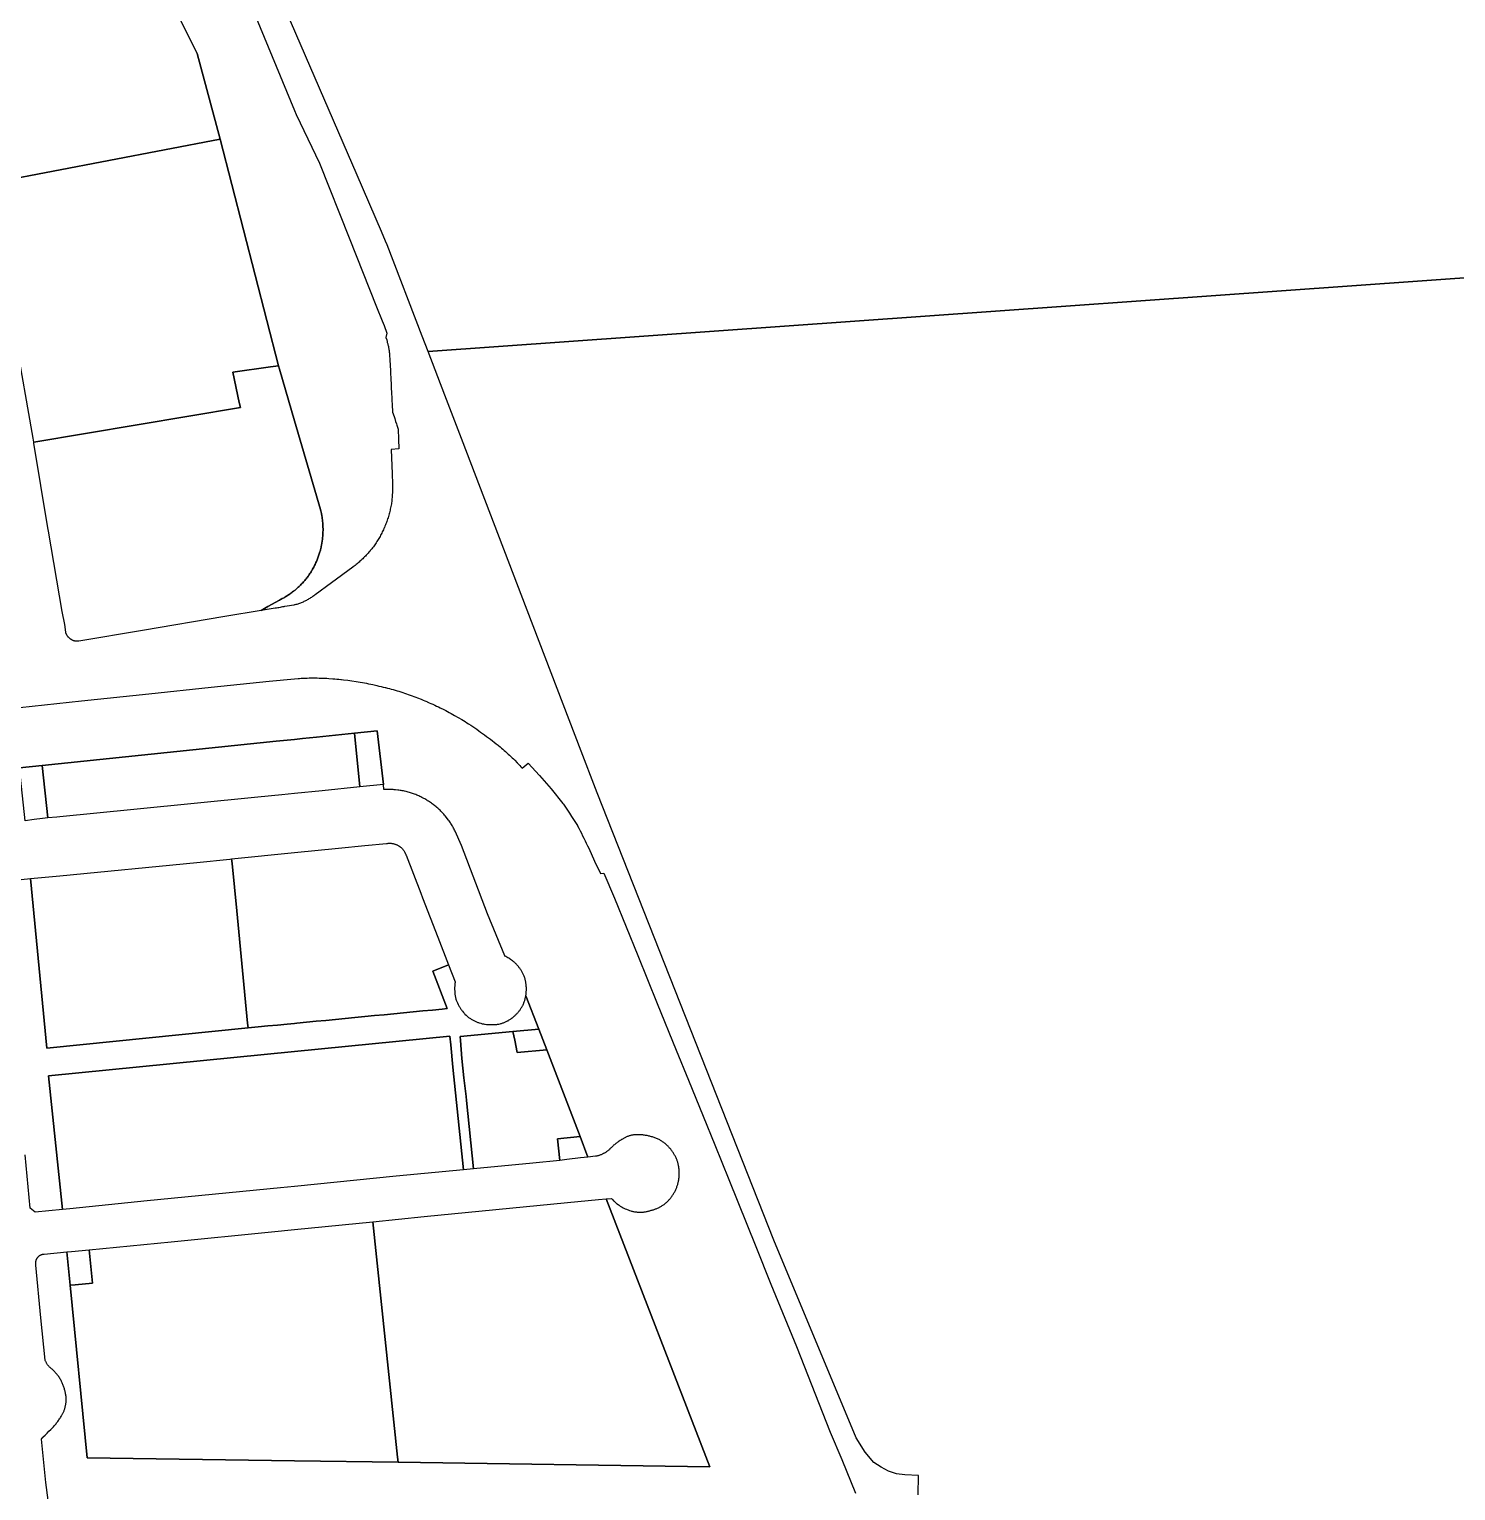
# Model space of a CAD drawing. Header units: metres. Extents: x 3 to 1005126, y 39 to 4383651.
# Drawn here: x 478770 to 479503, y 4366300 to 4367052 of the extents above; entities that cross this region are included whole.
import ezdxf

# ---------------------------------------------------------------- set-up
doc = ezdxf.new("R2010")
doc.units = ezdxf.units.M
doc.header["$MEASUREMENT"] = 0
doc.layers.add('TM_Llucmajor', color=7, linetype='Continuous')

msp = doc.modelspace()

# ---------------------------------------------------------------- linework, layer by layer
at = {"layer": 'TM_Llucmajor', "linetype": 'Continuous', "flags": 128}
for points in [[(479669, 4366935.22), (478974.75, 4366885.97), (478974.75, 4366885.97), (478971.71, 4366893.9), (478953.76, 4366940.77), (478952.94, 4366942.66), (478950.8, 4366947.62), (478938.23, 4366976.64), (478880.25, 4367110.93), (478879.6, 4367112.33), (479011.51, 4367126.23), (479099.1, 4367136), (479199.78, 4367145.34), (479201.7, 4367145.52), (479338.2, 4367160.1), (479455.57, 4367170.18), (479557.35, 4367179.37)], [(478879.07, 4367075.44), (478906.11, 4367009.74), (478906.92, 4367007.77), (478918.98, 4366982.79), (478934.19, 4366944.38), (478948.28, 4366908.91), (478951.07, 4366901.79), (478952.24, 4366899.26), (478953.51, 4366895.36), (478953.08, 4366893.19), (478953.46, 4366891.86), (478953.67, 4366891.1), (478953.79, 4366890.65), (478954.01, 4366889.85), (478954.14, 4366889.33), (478954.21, 4366889.03), (478954.34, 4366888.49), (478954.39, 4366888.26), (478954.48, 4366887.85), (478954.54, 4366887.49), (478954.58, 4366887.28), (478954.64, 4366886.89), (478954.69, 4366886.45), (478954.72, 4366886.24), (478954.76, 4366885.9), (478954.78, 4366885.67), (478954.83, 4366885.17), (478954.88, 4366884.64), (478954.91, 4366884.25), (478954.98, 4366883.38), (478955.05, 4366882.36), (478955.08, 4366881.8), (478955.14, 4366880.91), (478955.22, 4366879.46), (478955.31, 4366877.9), (478955.35, 4366877.08), (478955.43, 4366875.4), (478955.59, 4366871.56), (478955.69, 4366869.29), (478955.75, 4366868.04), (478955.83, 4366866.45), (478955.87, 4366865.61), (478955.93, 4366864.32), (478956.04, 4366862.32), (478956.12, 4366860.97), (478956.16, 4366860.28), (478956.22, 4366859.26), (478956.31, 4366857.89), (478956.36, 4366857.22), (478956.43, 4366856.22), (478956.5, 4366855.23), (478956.54, 4366854.75), (478957.26, 4366852.54), (478957.6, 4366851.49), (478958.08, 4366850.02), (478958.51, 4366848.69), (478958.69, 4366848.09), (478959.03, 4366847.03), (478959.16, 4366846.58), (478959.33, 4366846.02), (478959.48, 4366840.95), (478959.63, 4366835.88), (478955.73, 4366835.6), (478956.21, 4366823.12), (478956.27, 4366822.36), (478956.32, 4366821.6), (478956.37, 4366820.84), (478956.41, 4366820.08), (478956.44, 4366819.31), (478956.46, 4366818.55), (478956.48, 4366817.79), (478956.49, 4366817.03), (478956.48, 4366816.27), (478956.47, 4366815.51), (478956.46, 4366814.74), (478956.43, 4366813.98), (478956.4, 4366813.22), (478956.36, 4366812.46), (478956.31, 4366811.7), (478956.26, 4366810.94), (478956.19, 4366810.18), (478956.12, 4366809.42), (478956.07, 4366808.88), (478955.97, 4366808.22), (478955.86, 4366807.57), (478955.74, 4366806.92), (478955.62, 4366806.27), (478955.48, 4366805.63), (478955.34, 4366804.98), (478955.2, 4366804.34), (478955.04, 4366803.69), (478954.88, 4366803.05), (478954.71, 4366802.42), (478954.53, 4366801.78), (478954.34, 4366801.15), (478954.15, 4366800.51), (478953.95, 4366799.89), (478953.74, 4366799.26), (478953.52, 4366798.63), (478953.3, 4366798.01), (478953.07, 4366797.39), (478952.83, 4366796.78), (478952.58, 4366796.16), (478952.33, 4366795.55), (478952.23, 4366795.33), (478952.07, 4366794.95), (478952.04, 4366794.89), (478951.78, 4366794.32), (478951.51, 4366793.74), (478951.23, 4366793.17), (478950.95, 4366792.61), (478950.65, 4366792.04), (478950.35, 4366791.48), (478950.05, 4366790.93), (478949.73, 4366790.38), (478949.41, 4366789.83), (478949.09, 4366789.28), (478948.75, 4366788.75), (478948.41, 4366788.21), (478948.06, 4366787.68), (478947.71, 4366787.15), (478947.35, 4366786.63), (478946.98, 4366786.11), (478946.61, 4366785.6), (478946.23, 4366785.09), (478945.84, 4366784.59), (478945.45, 4366784.09), (478945.05, 4366783.6), (478944.73, 4366783.21), (478944.3, 4366782.72), (478943.87, 4366782.23), (478943.43, 4366781.75), (478942.99, 4366781.27), (478942.54, 4366780.8), (478942.08, 4366780.34), (478941.62, 4366779.88), (478941.16, 4366779.43), (478940.69, 4366778.98), (478940.21, 4366778.53), (478939.72, 4366778.1), (478939.24, 4366777.67), (478938.74, 4366777.25), (478938.24, 4366776.83), (478937.74, 4366776.41), (478937.23, 4366776.01), (478936.72, 4366775.61), (478936.2, 4366775.22), (478936.11, 4366775.15), (478925.15, 4366767.04), (478916.75, 4366760.93), (478916.36, 4366760.64), (478915.97, 4366760.35), (478915.57, 4366760.06), (478915.17, 4366759.78), (478914.76, 4366759.51), (478914.35, 4366759.25), (478913.93, 4366758.99), (478913.51, 4366758.74), (478913.09, 4366758.5), (478912.66, 4366758.26), (478912.23, 4366758.03), (478911.8, 4366757.81), (478911.36, 4366757.59), (478910.91, 4366757.38), (478910.47, 4366757.18), (478910.02, 4366756.99), (478909.57, 4366756.8), (478909.11, 4366756.62), (478908.65, 4366756.45), (478908.19, 4366756.29), (478907.73, 4366756.13), (478907.26, 4366755.98), (478906.79, 4366755.84), (478906.33, 4366755.71), (478906.11, 4366755.65), (478905.79, 4366755.57), (478902.23, 4366755.01), (478900.87, 4366754.84), (478900.53, 4366754.76), (478899.92, 4366754.62), (478899.29, 4366754.5), (478898.68, 4366754.38), (478898.06, 4366754.27), (478897.43, 4366754.17), (478896.81, 4366754.08), (478896.19, 4366754), (478889, 4366752.81), (478892.41, 4366754.82), (478898.37, 4366758.19), (478898.84, 4366758.42), (478899.3, 4366758.65), (478899.76, 4366758.9), (478900.22, 4366759.15), (478900.68, 4366759.4), (478901.14, 4366759.67), (478901.59, 4366759.94), (478902.04, 4366760.21), (478902.49, 4366760.5), (478902.93, 4366760.79), (478903.38, 4366761.08), (478903.81, 4366761.39), (478904.25, 4366761.7), (478904.68, 4366762.01), (478905.11, 4366762.34), (478905.54, 4366762.67), (478905.96, 4366763), (478906.11, 4366763.12), (478906.37, 4366763.34), (478906.79, 4366763.69), (478907.19, 4366764.04), (478907.6, 4366764.4), (478908, 4366764.77), (478908.39, 4366765.14), (478908.78, 4366765.52), (478909.17, 4366765.9), (478909.55, 4366766.29), (478909.92, 4366766.68), (478910.29, 4366767.08), (478910.65, 4366767.48), (478911.01, 4366767.89), (478911.37, 4366768.31), (478911.71, 4366768.72), (478912.06, 4366769.15), (478912.39, 4366769.58), (478912.72, 4366770.01), (478913.04, 4366770.45), (478913.36, 4366770.89), (478913.67, 4366771.33), (478913.98, 4366771.78), (478914.28, 4366772.23), (478914.57, 4366772.69), (478914.85, 4366773.15), (478915.13, 4366773.62), (478915.41, 4366774.08), (478915.67, 4366774.55), (478915.93, 4366775.03), (478916.18, 4366775.5), (478916.43, 4366775.98), (478916.66, 4366776.46), (478916.9, 4366776.95), (478917.12, 4366777.43), (478917.34, 4366777.92), (478917.55, 4366778.41), (478917.75, 4366778.9), (478917.95, 4366779.4), (478918.14, 4366779.89), (478918.32, 4366780.39), (478918.49, 4366780.89), (478918.66, 4366781.39), (478918.82, 4366781.89), (478918.98, 4366782.39), (478919.12, 4366782.89), (478919.26, 4366783.39), (478919.4, 4366783.89), (478919.48, 4366784.21), (478919.56, 4366784.54), (478919.63, 4366784.86), (478919.71, 4366785.19), (478919.78, 4366785.51), (478919.85, 4366785.84), (478919.92, 4366786.16), (478919.98, 4366786.49), (478920.04, 4366786.82), (478920.1, 4366787.15), (478920.16, 4366787.47), (478920.21, 4366787.8), (478920.26, 4366788.13), (478920.31, 4366788.46), (478920.35, 4366788.79), (478920.4, 4366789.12), (478920.44, 4366789.46), (478920.48, 4366789.79), (478920.51, 4366790.12), (478920.54, 4366790.45), (478920.57, 4366790.78), (478920.6, 4366791.11), (478920.63, 4366791.45), (478920.65, 4366791.78), (478920.67, 4366792.11), (478920.69, 4366792.44), (478920.7, 4366792.78), (478920.71, 4366793.11), (478920.72, 4366793.44), (478920.73, 4366793.78), (478920.73, 4366794.11), (478920.73, 4366794.44), (478920.73, 4366794.77), (478920.73, 4366795.09), (478920.72, 4366795.33), (478920.72, 4366795.42), (478920.71, 4366795.74), (478920.7, 4366796.07), (478920.69, 4366796.4), (478920.67, 4366796.72), (478920.65, 4366797.05), (478920.63, 4366797.38), (478920.61, 4366797.7), (478920.58, 4366798.03), (478920.55, 4366798.35), (478920.52, 4366798.68), (478920.49, 4366799), (478920.45, 4366799.33), (478920.41, 4366799.65), (478920.37, 4366799.98), (478920.32, 4366800.3), (478920.28, 4366800.63), (478920.23, 4366800.95), (478920.18, 4366801.27), (478920.12, 4366801.59), (478920.07, 4366801.92), (478920.01, 4366802.24), (478919.94, 4366802.56), (478919.88, 4366802.88), (478919.81, 4366803.2), (478919.75, 4366803.52), (478919.67, 4366803.84), (478919.6, 4366804.15), (478919.52, 4366804.47), (478919.45, 4366804.79), (478906.11, 4366850.39), (478898.37, 4366876.85), (478897.85, 4366878.63), (478867.84, 4366995.01), (478856.02, 4367039.14), (478842.3, 4367066.61)], [(479226.64, 4366298.23), (479226.88, 4366308.13), (479219.91, 4366308.59), (479215.64, 4366309.05), (479211.49, 4366310.5), (479207.76, 4366312.46), (479203.96, 4366314.88), (479199.51, 4366320.24), (479194.91, 4366327.55), (479152.49, 4366429.19), (479061.63, 4366659.04), (479060.76, 4366661.41), (479053.45, 4366680.56), (479025.64, 4366753.05), (478991.92, 4366841.19), (478983.33, 4366863.55), (478974.75, 4366885.97), (479669, 4366935.22)], [(478752, 4366701.67), (478796.56, 4366706.35), (478831.26, 4366710.03), (478863.18, 4366713.33), (478893.08, 4366716.55), (478906.11, 4366717.74), (478908.04, 4366717.92), (478908.56, 4366717.95), (478909.58, 4366718), (478910.59, 4366718.05), (478911.6, 4366718.08), (478912.62, 4366718.11), (478913.63, 4366718.13), (478914.65, 4366718.15), (478916.67, 4366718.15), (478917.69, 4366718.14), (478918.7, 4366718.12), (478919.72, 4366718.09), (478920.73, 4366718.05), (478921.75, 4366718.01), (478922.76, 4366717.96), (478923.77, 4366717.9), (478925.79, 4366717.76), (478926.81, 4366717.68), (478927.82, 4366717.59), (478928.83, 4366717.49), (478929.83, 4366717.38), (478930.21, 4366717.35), (478931.29, 4366717.23), (478933.45, 4366716.97), (478934.53, 4366716.83), (478935.61, 4366716.68), (478937.77, 4366716.36), (478939.91, 4366716), (478940.99, 4366715.81), (478943.13, 4366715.41), (478944.19, 4366715.2), (478945.26, 4366714.98), (478946.33, 4366714.75), (478948.45, 4366714.27), (478949.51, 4366714.01), (478950.57, 4366713.76), (478951.62, 4366713.49), (478952.68, 4366713.21), (478952.89, 4366713.16), (478953.88, 4366712.91), (478954.86, 4366712.66), (478955.85, 4366712.4), (478956.83, 4366712.13), (478957.8, 4366711.85), (478958.78, 4366711.56), (478959.75, 4366711.27), (478960.72, 4366710.97), (478961.69, 4366710.66), (478962.66, 4366710.34), (478963.62, 4366710.02), (478964.58, 4366709.69), (478965.54, 4366709.35), (478966.5, 4366709), (478967.45, 4366708.65), (478968.4, 4366708.29), (478969.35, 4366707.92), (478971.23, 4366707.16), (478972.17, 4366706.77), (478973.11, 4366706.37), (478974.04, 4366705.96), (478974.31, 4366705.85), (478975.28, 4366705.44), (478976.24, 4366705.02), (478977.19, 4366704.59), (478978.15, 4366704.15), (478979.1, 4366703.71), (478980.05, 4366703.26), (478980.99, 4366702.81), (478982.87, 4366701.87), (478983.8, 4366701.4), (478984.73, 4366700.91), (478985.65, 4366700.42), (478986.58, 4366699.92), (478987.49, 4366699.41), (478988.41, 4366698.9), (478990.23, 4366697.86), (478992.03, 4366696.78), (478993.81, 4366695.68), (478994.7, 4366695.12), (478995.61, 4366694.52), (478996.65, 4366693.84), (478997.68, 4366693.15), (478998.71, 4366692.45), (478999.74, 4366691.74), (479000.76, 4366691.03), (479001.78, 4366690.31), (479003.8, 4366688.85), (479004.81, 4366688.11), (479005.81, 4366687.37), (479006.8, 4366686.62), (479007.79, 4366685.86), (479008.77, 4366685.1), (479009.75, 4366684.33), (479010.73, 4366683.55), (479011.05, 4366683.29), (479011.77, 4366682.7), (479012.48, 4366682.11), (479013.19, 4366681.51), (479013.89, 4366680.9), (479014.58, 4366680.29), (479015.27, 4366679.67), (479015.96, 4366679.04), (479016.64, 4366678.41), (479017.98, 4366677.13), (479018.64, 4366676.49), (479019.3, 4366675.83), (479020.6, 4366674.51), (479021.24, 4366673.84), (479021.88, 4366673.16), (479022.51, 4366672.48), (479023.13, 4366671.79), (479026.29, 4366674.43), (479032.1, 4366667.98), (479037.99, 4366661.11), (479044.09, 4366653.66), (479044.39, 4366653.24), (479045.43, 4366651.69), (479046.47, 4366650.13), (479047.51, 4366648.57), (479048.53, 4366647.01), (479049.55, 4366645.45), (479050.56, 4366643.87), (479051.57, 4366642.3), (479051.63, 4366642.18), (479052.29, 4366640.91), (479052.94, 4366639.63), (479053.58, 4366638.35), (479054.22, 4366637.07), (479054.85, 4366635.78), (479055.47, 4366634.49), (479056.09, 4366633.2), (479056.7, 4366631.91), (479057.31, 4366630.61), (479060.25, 4366623.99), (479063.39, 4366617.58), (479065.07, 4366617.88), (479070.54, 4366604.92), (479082.59, 4366575.46), (479092.51, 4366550.85), (479102.31, 4366526.76), (479108.64, 4366511.48), (479116.2, 4366492.83), (479122.2, 4366478.1), (479129.4, 4366460.32), (479143.29, 4366425.84), (479150.98, 4366406.5), (479164.1, 4366374.5), (479181.48, 4366330.5), (479187.5, 4366316.51), (479194.42, 4366299.15)], [(478779.44, 4366295.5), (478778.28, 4366304.53), (478776.01, 4366326.94), (478776.04, 4366327.01), (478776.08, 4366327.08), (478776.12, 4366327.15), (478776.16, 4366327.22), (478776.2, 4366327.29), (478776.25, 4366327.36), (478776.3, 4366327.43), (478776.34, 4366327.49), (478776.4, 4366327.55), (478776.45, 4366327.62), (478776.5, 4366327.68), (478776.56, 4366327.73), (478776.62, 4366327.79), (478776.68, 4366327.85), (478776.74, 4366327.9), (478776.8, 4366327.95), (478776.87, 4366328.03), (478777.85, 4366329.01), (478778.84, 4366329.99), (478779.84, 4366330.96), (478780.84, 4366331.93), (478781.47, 4366332.54), (478781.83, 4366332.9), (478782.17, 4366333.27), (478782.51, 4366333.65), (478782.84, 4366334.03), (478783.17, 4366334.41), (478783.49, 4366334.8), (478783.8, 4366335.2), (478784.11, 4366335.6), (478784.41, 4366336.01), (478784.7, 4366336.42), (478784.99, 4366336.83), (478785.27, 4366337.25), (478785.55, 4366337.67), (478785.82, 4366338.1), (478786.08, 4366338.53), (478786.33, 4366338.97), (478786.46, 4366339.19), (478786.64, 4366339.51), (478786.81, 4366339.83), (478786.98, 4366340.16), (478787.14, 4366340.49), (478787.29, 4366340.82), (478787.44, 4366341.16), (478787.58, 4366341.5), (478787.71, 4366341.84), (478787.83, 4366342.18), (478787.94, 4366342.53), (478788.05, 4366342.88), (478788.15, 4366343.23), (478788.24, 4366343.59), (478788.33, 4366343.94), (478788.4, 4366344.3), (478788.47, 4366344.66), (478788.53, 4366345.02), (478788.58, 4366345.38), (478788.63, 4366345.75), (478788.67, 4366346.11), (478788.69, 4366346.48), (478788.72, 4366346.84), (478788.73, 4366347.21), (478788.73, 4366347.57), (478788.73, 4366347.94), (478788.68, 4366348.42), (478788.63, 4366348.86), (478788.56, 4366349.31), (478788.49, 4366349.75), (478788.41, 4366350.2), (478788.33, 4366350.64), (478788.23, 4366351.08), (478788.13, 4366351.52), (478788.02, 4366351.95), (478787.9, 4366352.39), (478787.78, 4366352.82), (478787.64, 4366353.25), (478787.5, 4366353.68), (478787.35, 4366354.1), (478787.2, 4366354.52), (478787.03, 4366354.94), (478786.86, 4366355.36), (478786.68, 4366355.77), (478786.5, 4366356.18), (478786.31, 4366356.59), (478786.11, 4366356.99), (478785.9, 4366357.39), (478785.68, 4366357.78), (478785.46, 4366358.18), (478785.41, 4366358.28), (478785.14, 4366358.65), (478784.87, 4366359.02), (478784.59, 4366359.39), (478784.3, 4366359.75), (478784.01, 4366360.11), (478783.71, 4366360.46), (478783.4, 4366360.81), (478783.09, 4366361.15), (478782.78, 4366361.49), (478782.45, 4366361.82), (478782.13, 4366362.14), (478781.79, 4366362.46), (478781.46, 4366362.78), (478781.11, 4366363.08), (478780.76, 4366363.38), (478780.41, 4366363.68), (478780.05, 4366363.97), (478779.92, 4366364.07), (478779.72, 4366364.32), (478779.53, 4366364.57), (478779.34, 4366364.83), (478779.16, 4366365.1), (478778.98, 4366365.36), (478778.82, 4366365.63), (478778.65, 4366365.91), (478778.5, 4366366.19), (478778.35, 4366366.47), (478778.21, 4366366.76), (478778.08, 4366367.05), (478777.95, 4366367.34), (478777.89, 4366367.5), (478775.73, 4366389.22), (478773.17, 4366416.35), (478773.13, 4366416.53), (478773.09, 4366416.72), (478773.06, 4366416.91), (478773.05, 4366417.1), (478773.03, 4366417.29), (478773.03, 4366417.48), (478773.04, 4366417.68), (478773.05, 4366417.87), (478773.07, 4366418.06), (478773.1, 4366418.24), (478773.14, 4366418.43), (478773.18, 4366418.62), (478773.23, 4366418.8), (478773.29, 4366418.98), (478773.36, 4366419.16), (478773.44, 4366419.34), (478773.52, 4366419.51), (478773.61, 4366419.68), (478773.71, 4366419.85), (478773.81, 4366420.01), (478773.92, 4366420.16), (478774.04, 4366420.32), (478774.16, 4366420.46), (478774.29, 4366420.6), (478774.42, 4366420.74), (478774.56, 4366420.87), (478774.71, 4366420.99), (478774.86, 4366421.11), (478775.01, 4366421.22), (478775.17, 4366421.33), (478775.34, 4366421.43), (478775.51, 4366421.52), (478775.68, 4366421.6), (478775.85, 4366421.68), (478776.03, 4366421.75), (478776.21, 4366421.81), (478776.39, 4366421.86), (478776.58, 4366421.91), (478776.77, 4366421.95), (478776.96, 4366421.98), (478777.15, 4366422), (478777.34, 4366422.02), (478788.99, 4366423.09), (478790.69, 4366405.99), (478799.49, 4366317.3), (478906.11, 4366315.75), (478959.39, 4366314.98), (479119.54, 4366312.66), (479066.36, 4366450.38), (479069.06, 4366450.62), (479069.32, 4366450.32), (479069.59, 4366450.02), (479070.15, 4366449.44), (479070.43, 4366449.16), (479070.72, 4366448.88), (479071.02, 4366448.61), (479071.32, 4366448.35), (479071.63, 4366448.09), (479071.94, 4366447.84), (479072.58, 4366447.36), (479072.91, 4366447.12), (479073.24, 4366446.9), (479073.58, 4366446.68), (479074.26, 4366446.26), (479074.61, 4366446.06), (479074.96, 4366445.87), (479075.68, 4366445.51), (479076.04, 4366445.34), (479076.78, 4366445.02), (479077.15, 4366444.87), (479077.53, 4366444.73), (479077.9, 4366444.6), (479077.97, 4366444.58), (479078.31, 4366444.45), (479079.01, 4366444.23), (479079.36, 4366444.13), (479079.71, 4366444.04), (479080.07, 4366443.95), (479080.43, 4366443.88), (479080.79, 4366443.81), (479081.15, 4366443.75), (479081.51, 4366443.69), (479081.87, 4366443.65), (479082.23, 4366443.61), (479082.6, 4366443.58), (479082.96, 4366443.56), (479083.33, 4366443.55), (479083.69, 4366443.54), (479084.06, 4366443.54), (479084.42, 4366443.56), (479084.79, 4366443.57), (479085.15, 4366443.6), (479085.52, 4366443.64), (479085.88, 4366443.68), (479086.24, 4366443.73), (479086.6, 4366443.79), (479086.96, 4366443.85), (479087.32, 4366443.93), (479087.68, 4366444.01), (479088.03, 4366444.1), (479088.38, 4366444.2), (479088.73, 4366444.3), (479089.08, 4366444.41), (479089.51, 4366444.52), (479089.88, 4366444.61), (479090.25, 4366444.71), (479090.62, 4366444.82), (479090.99, 4366444.94), (479091.35, 4366445.06), (479091.71, 4366445.2), (479092.07, 4366445.34), (479092.43, 4366445.48), (479092.78, 4366445.64), (479093.13, 4366445.8), (479093.47, 4366445.97), (479093.81, 4366446.14), (479094.15, 4366446.33), (479094.48, 4366446.52), (479094.81, 4366446.71), (479095.14, 4366446.92), (479095.46, 4366447.13), (479095.78, 4366447.34), (479096.09, 4366447.57), (479096.4, 4366447.8), (479096.7, 4366448.03), (479097, 4366448.28), (479097.29, 4366448.53), (479097.58, 4366448.78), (479097.86, 4366449.04), (479097.91, 4366449.09), (479098.19, 4366449.38), (479098.47, 4366449.68), (479098.75, 4366449.99), (479099.01, 4366450.3), (479099.28, 4366450.62), (479099.53, 4366450.94), (479099.78, 4366451.27), (479100.02, 4366451.6), (479100.26, 4366451.94), (479100.49, 4366452.28), (479100.71, 4366452.63), (479100.93, 4366452.98), (479101.14, 4366453.33), (479101.34, 4366453.69), (479101.53, 4366454.05), (479101.72, 4366454.42), (479101.9, 4366454.78), (479102.08, 4366455.16), (479102.25, 4366455.53), (479102.4, 4366455.91), (479102.56, 4366456.3), (479102.7, 4366456.68), (479102.84, 4366457.07), (479102.97, 4366457.46), (479103.09, 4366457.85), (479103.2, 4366458.25), (479103.31, 4366458.64), (479103.38, 4366458.95), (479103.47, 4366459.34), (479103.55, 4366459.73), (479103.62, 4366460.13), (479103.69, 4366460.52), (479103.74, 4366460.92), (479103.79, 4366461.32), (479103.83, 4366461.72), (479103.86, 4366462.12), (479103.89, 4366462.52), (479103.9, 4366462.92), (479103.91, 4366463.32), (479103.91, 4366463.72), (479103.9, 4366464.13), (479103.89, 4366464.53), (479103.86, 4366464.93), (479103.83, 4366465.33), (479103.79, 4366465.73), (479103.74, 4366466.13), (479103.69, 4366466.52), (479103.62, 4366466.92), (479103.55, 4366467.32), (479103.47, 4366467.71), (479103.39, 4366468.1), (479103.29, 4366468.49), (479103.19, 4366468.88), (479103.08, 4366469.26), (479102.96, 4366469.65), (479102.87, 4366469.91), (479102.73, 4366470.29), (479102.58, 4366470.67), (479102.42, 4366471.04), (479102.26, 4366471.42), (479102.08, 4366471.79), (479101.9, 4366472.15), (479101.72, 4366472.51), (479101.52, 4366472.87), (479101.32, 4366473.23), (479101.11, 4366473.58), (479100.9, 4366473.92), (479100.67, 4366474.27), (479100.45, 4366474.6), (479100.21, 4366474.94), (479099.97, 4366475.27), (479099.72, 4366475.59), (479099.47, 4366475.91), (479099.21, 4366476.22), (479098.94, 4366476.53), (479098.67, 4366476.84), (479098.39, 4366477.13), (479098.11, 4366477.43), (479097.82, 4366477.71), (479097.52, 4366477.99), (479097.22, 4366478.27), (479096.92, 4366478.54), (479096.61, 4366478.8), (479096.29, 4366479.06), (479095.97, 4366479.31), (479095.64, 4366479.55), (479095.31, 4366479.79), (479094.97, 4366480.02), (479094.63, 4366480.25), (479094.29, 4366480.47), (479093.94, 4366480.68), (479093.48, 4366480.9), (479093.06, 4366481.1), (479092.64, 4366481.28), (479092.22, 4366481.45), (479091.79, 4366481.62), (479091.36, 4366481.78), (479090.93, 4366481.94), (479090.49, 4366482.08), (479090.06, 4366482.22), (479089.62, 4366482.35), (479089.17, 4366482.48), (479088.73, 4366482.59), (479088.29, 4366482.7), (479087.84, 4366482.8), (479087.39, 4366482.89), (479086.94, 4366482.97), (479086.48, 4366483.05), (479086.03, 4366483.12), (479085.58, 4366483.18), (479085.12, 4366483.23), (479084.66, 4366483.28), (479084.21, 4366483.31), (479083.75, 4366483.34), (479083.29, 4366483.36), (479083.11, 4366483.37), (479082.77, 4366483.38), (479082.43, 4366483.38), (479082.09, 4366483.38), (479081.75, 4366483.37), (479081.41, 4366483.35), (479081.07, 4366483.32), (479080.73, 4366483.28), (479080.39, 4366483.24), (479080.06, 4366483.18), (479079.72, 4366483.13), (479079.39, 4366483.06), (479079.05, 4366482.98), (479078.73, 4366482.9), (479078.4, 4366482.81), (479078.07, 4366482.71), (479077.75, 4366482.6), (479077.43, 4366482.49), (479077.11, 4366482.37), (479076.79, 4366482.24), (479076.48, 4366482.11), (479076.17, 4366481.96), (479075.87, 4366481.81), (479075.56, 4366481.66), (479075.27, 4366481.49), (479074.97, 4366481.32), (479074.68, 4366481.14), (479074.4, 4366480.96), (479074.23, 4366480.84), (479073.83, 4366480.61), (479073.45, 4366480.38), (479073.06, 4366480.13), (479072.68, 4366479.88), (479072.31, 4366479.62), (479071.94, 4366479.36), (479071.57, 4366479.09), (479071.21, 4366478.81), (479070.86, 4366478.53), (479070.51, 4366478.24), (479070.16, 4366477.95), (479069.82, 4366477.64), (479069.49, 4366477.34), (479069.15, 4366477.02), (479068.83, 4366476.71), (479068.51, 4366476.38), (479068.2, 4366476.05), (479068.12, 4366475.96), (479067.88, 4366475.74), (479067.63, 4366475.51), (479067.38, 4366475.3), (479067.12, 4366475.09), (479066.86, 4366474.88), (479066.59, 4366474.68), (479066.32, 4366474.5), (479066.05, 4366474.31), (479065.77, 4366474.13), (479065.48, 4366473.96), (479065.19, 4366473.8), (479064.9, 4366473.64), (479064.61, 4366473.49), (479064.31, 4366473.35), (479064, 4366473.21), (479063.7, 4366473.08), (479063.39, 4366472.96), (479063.08, 4366472.85), (479062.76, 4366472.74), (479062.45, 4366472.65), (479062.13, 4366472.56), (479061.81, 4366472.47), (479061.48, 4366472.4), (479061.16, 4366472.33), (479060.83, 4366472.27), (479056.91, 4366471.88), (479052.87, 4366482.39), (479035.72, 4366527.02), (479031.66, 4366537.6), (479025.03, 4366554.84), (479025.05, 4366555.09), (479025.1, 4366555.48), (479025.15, 4366555.88), (479025.19, 4366556.28), (479025.23, 4366556.68), (479025.25, 4366557.08), (479025.27, 4366557.48), (479025.28, 4366557.88), (479025.29, 4366558.28), (479025.28, 4366558.69), (479025.27, 4366559.09), (479025.24, 4366559.49), (479025.21, 4366559.89), (479025.18, 4366560.29), (479025.13, 4366560.69), (479025.08, 4366561.08), (479025.01, 4366561.48), (479024.95, 4366561.88), (479024.87, 4366562.27), (479024.78, 4366562.66), (479024.69, 4366563.05), (479024.59, 4366563.44), (479024.48, 4366563.82), (479024.41, 4366564.05), (479024.28, 4366564.42), (479024.14, 4366564.78), (479023.99, 4366565.15), (479023.83, 4366565.51), (479023.67, 4366565.86), (479023.5, 4366566.22), (479023.32, 4366566.56), (479023.14, 4366566.91), (479022.94, 4366567.25), (479022.75, 4366567.59), (479022.54, 4366567.92), (479022.33, 4366568.25), (479022.11, 4366568.58), (479021.88, 4366568.9), (479021.65, 4366569.21), (479021.41, 4366569.52), (479021.17, 4366569.83), (479020.91, 4366570.13), (479020.66, 4366570.42), (479020.39, 4366570.72), (479020.13, 4366571), (479019.85, 4366571.28), (479019.57, 4366571.55), (479019.29, 4366571.82), (479018.99, 4366572.08), (479018.7, 4366572.34), (479018.39, 4366572.59), (479018.14, 4366572.79), (479017.67, 4366573.12), (479017.2, 4366573.44), (479016.73, 4366573.75), (479016.25, 4366574.06), (479015.76, 4366574.36), (479015.28, 4366574.65), (479014.79, 4366574.93), (479014.29, 4366575.21), (479014.2, 4366575.26), (479005.38, 4366596.88), (478991.86, 4366632.06), (478988.63, 4366639.47), (478988.41, 4366639.9), (478988.16, 4366640.39), (478987.9, 4366640.88), (478987.63, 4366641.37), (478987.36, 4366641.85), (478987.08, 4366642.32), (478986.79, 4366642.8), (478986.5, 4366643.27), (478986.19, 4366643.73), (478985.89, 4366644.19), (478985.57, 4366644.65), (478985.25, 4366645.1), (478984.59, 4366645.98), (478984.25, 4366646.42), (478983.55, 4366647.28), (478983.19, 4366647.7), (478982.82, 4366648.11), (478982.45, 4366648.53), (478981.69, 4366649.33), (478981.3, 4366649.73), (478980.91, 4366650.11), (478980.51, 4366650.5), (478980.1, 4366650.87), (478979.69, 4366651.25), (478979.28, 4366651.61), (478978.86, 4366651.97), (478978, 4366652.67), (478977.56, 4366653.01), (478977.38, 4366653.14), (478976.92, 4366653.48), (478976.45, 4366653.81), (478975.49, 4366654.45), (478975.01, 4366654.76), (478974.52, 4366655.07), (478974.03, 4366655.36), (478973.03, 4366655.94), (478972.53, 4366656.21), (478971.51, 4366656.75), (478971, 4366657), (478970.48, 4366657.25), (478969.96, 4366657.49), (478969.43, 4366657.72), (478968.91, 4366657.95), (478968.37, 4366658.17), (478967.84, 4366658.38), (478966.76, 4366658.78), (478966.22, 4366658.97), (478965.67, 4366659.15), (478965.13, 4366659.32), (478964.58, 4366659.49), (478964.02, 4366659.65), (478963.47, 4366659.8), (478963.24, 4366659.85), (478962.66, 4366659.97), (478962.07, 4366660.08), (478961.49, 4366660.19), (478960.91, 4366660.28), (478960.32, 4366660.37), (478959.74, 4366660.45), (478959.15, 4366660.53), (478957.97, 4366660.65), (478957.38, 4366660.7), (478956.79, 4366660.74), (478955.61, 4366660.8), (478955.02, 4366660.81), (478954.43, 4366660.83), (478953.84, 4366660.83), (478953.25, 4366660.82), (478952.65, 4366660.81), (478952.06, 4366660.78), (478951.87, 4366663.41), (478948.65, 4366690.99), (478936.88, 4366689.77), (478917.43, 4366687.77), (478910.12, 4366687.01), (478906.11, 4366686.59), (478896.69, 4366685.62), (478776.4, 4366673.19), (478764.7, 4366671.98)], [(478755.98, 4366613.53), (478770.38, 4366614.98), (478778.75, 4366527.89), (478882.21, 4366538.3), (478887.4, 4366538.8), (478892.38, 4366539.28), (478897.36, 4366539.76), (478902.33, 4366540.24), (478906.11, 4366540.6), (478907.31, 4366540.72), (478912.29, 4366541.2), (478917.26, 4366541.68), (478922.24, 4366542.16), (478927.22, 4366542.64), (478932.19, 4366543.13), (478937.17, 4366543.61), (478942.15, 4366544.09), (478947.13, 4366544.57), (478952.1, 4366545.05), (478957.08, 4366545.53), (478962.06, 4366546.01), (478967.03, 4366546.49), (478972.01, 4366546.97), (478976.99, 4366547.45), (478981.96, 4366547.93), (478984.52, 4366548.18), (478977.25, 4366567.45), (478985.32, 4366570.61), (478988.68, 4366561.96), (478988.62, 4366561.53), (478988.57, 4366561.11), (478988.52, 4366560.68), (478988.48, 4366560.25), (478988.45, 4366559.82), (478988.41, 4366558.96), (478988.41, 4366558.09), (478988.43, 4366557.23), (478988.49, 4366556.37), (478988.53, 4366555.94), (478988.58, 4366555.51), (478988.64, 4366555.09), (478988.71, 4366554.66), (478988.78, 4366554.24), (478988.86, 4366553.81), (478988.95, 4366553.39), (478989.08, 4366552.99), (478989.22, 4366552.6), (478989.52, 4366551.84), (478989.68, 4366551.46), (478989.84, 4366551.09), (478990.2, 4366550.35), (478990.58, 4366549.63), (478990.79, 4366549.28), (478990.99, 4366548.92), (478991.21, 4366548.58), (478991.43, 4366548.23), (478991.66, 4366547.9), (478991.9, 4366547.56), (478992.14, 4366547.23), (478992.39, 4366546.91), (478992.91, 4366546.27), (478993.18, 4366545.96), (478993.45, 4366545.66), (478993.73, 4366545.36), (478994.31, 4366544.78), (478994.6, 4366544.5), (478994.91, 4366544.22), (478995.1, 4366544.07), (478995.26, 4366543.94), (478995.57, 4366543.7), (478995.88, 4366543.47), (478996.52, 4366543.03), (478996.85, 4366542.82), (478997.51, 4366542.42), (478997.85, 4366542.23), (478998.19, 4366542.05), (478998.89, 4366541.71), (478999.24, 4366541.55), (478999.6, 4366541.39), (478999.95, 4366541.25), (479000.32, 4366541.11), (479000.68, 4366540.98), (479001.05, 4366540.85), (479001.79, 4366540.63), (479002.17, 4366540.53), (479002.54, 4366540.44), (479002.92, 4366540.35), (479003.3, 4366540.28), (479003.68, 4366540.2), (479004.07, 4366540.14), (479004.83, 4366540.04), (479005.61, 4366539.98), (479005.99, 4366539.96), (479006.38, 4366539.94), (479007.16, 4366539.94), (479007.55, 4366539.95), (479008.33, 4366539.95), (479008.69, 4366539.96), (479009.05, 4366539.98), (479009.4, 4366540.01), (479009.76, 4366540.04), (479010.11, 4366540.08), (479010.47, 4366540.14), (479010.82, 4366540.19), (479011.17, 4366540.26), (479011.87, 4366540.42), (479012.21, 4366540.51), (479012.56, 4366540.6), (479013.24, 4366540.82), (479013.57, 4366540.94), (479013.91, 4366541.07), (479014.57, 4366541.35), (479014.89, 4366541.5), (479015.53, 4366541.82), (479015.84, 4366541.99), (479016.15, 4366542.17), (479016.46, 4366542.36), (479016.76, 4366542.55), (479017.06, 4366542.75), (479017.35, 4366542.95), (479017.64, 4366543.17), (479017.92, 4366543.38), (479018.11, 4366543.53), (479018.41, 4366543.76), (479018.7, 4366544), (479019, 4366544.24), (479019.28, 4366544.49), (479019.56, 4366544.74), (479019.84, 4366545.01), (479020.11, 4366545.27), (479020.38, 4366545.54), (479020.63, 4366545.82), (479020.89, 4366546.1), (479021.13, 4366546.39), (479021.38, 4366546.69), (479021.61, 4366546.98), (479021.84, 4366547.29), (479022.06, 4366547.6), (479022.28, 4366547.91), (479022.49, 4366548.22), (479022.69, 4366548.55), (479022.88, 4366548.87), (479023.07, 4366549.2), (479023.25, 4366549.53), (479023.43, 4366549.87), (479023.59, 4366550.21), (479023.75, 4366550.56), (479023.91, 4366550.9), (479024.04, 4366551.21), (479024.17, 4366551.59), (479024.3, 4366551.97), (479024.42, 4366552.35), (479024.53, 4366552.74), (479024.64, 4366553.12), (479024.73, 4366553.51), (479024.82, 4366553.9), (479025.03, 4366554.84), (479031.66, 4366537.6), (479018.39, 4366536.38), (478991.17, 4366533.88), (478991.38, 4366531.71), (478992.15, 4366522.46), (478993.21, 4366512.69), (478994.26, 4366502.93), (478994.45, 4366501.04), (478998.11, 4366465.86), (478992.92, 4366465.28), (478987.5, 4366518.06), (478986.44, 4366529.52), (478985.97, 4366534.05), (478906.11, 4366526.12), (478779.59, 4366513.56), (478786.77, 4366444.95), (478786.77, 4366444.95), (478772.69, 4366443.54), (478770.26, 4366445.58), (478767.53, 4366472.96)]]:
    msp.add_lwpolyline(points, dxfattribs=at)
for points in [[(478842.3, 4367066.61), (478856.02, 4367039.14), (478867.84, 4366995.01), (478753.26, 4366973.19), (478753.08, 4366974.33), (478752.72, 4366976.47), (478752.47, 4366978.04), (478751.42, 4366984.41), (478748.51, 4367011.29), (478748.19, 4367012.85), (478746.82, 4367021.12), (478745, 4367031.65), (478743.19, 4367042.26), (478742.51, 4367046.21), (478739.94, 4367061.06), (478736.81, 4367079.17), (478736.69, 4367079.86), (478734.2, 4367094.28), (478734.16, 4367094.5), (478733.87, 4367096.3), (478813.6, 4367104.5), (478826.08, 4367094.52), (478829.89, 4367091.47), (478842.3, 4367066.61)], [(478897.85, 4366878.63), (478893.77, 4366878.05), (478874.39, 4366875.3), (478877.67, 4366859.74), (478878.23, 4366857.11), (478772.02, 4366839.39), (478771.69, 4366841.4), (478771.21, 4366844.3), (478763.14, 4366890.28), (478762.64, 4366893.34), (478762.14, 4366896.39), (478761.47, 4366900.52), (478754.97, 4366962.82), (478753.26, 4366973.19), (478867.84, 4366995.01), (478897.85, 4366878.63)], [(478893.77, 4366878.05), (478897.85, 4366878.63), (478898.37, 4366876.85), (478906.11, 4366850.39), (478919.45, 4366804.79), (478919.52, 4366804.47), (478919.6, 4366804.15), (478919.67, 4366803.84), (478919.75, 4366803.52), (478919.81, 4366803.2), (478919.88, 4366802.88), (478919.94, 4366802.56), (478920.01, 4366802.24), (478920.07, 4366801.92), (478920.12, 4366801.59), (478920.18, 4366801.27), (478920.23, 4366800.95), (478920.28, 4366800.63), (478920.32, 4366800.3), (478920.37, 4366799.98), (478920.41, 4366799.65), (478920.45, 4366799.33), (478920.49, 4366799), (478920.52, 4366798.68), (478920.55, 4366798.35), (478920.58, 4366798.03), (478920.61, 4366797.7), (478920.63, 4366797.38), (478920.65, 4366797.05), (478920.67, 4366796.72), (478920.69, 4366796.4), (478920.7, 4366796.07), (478920.71, 4366795.74), (478920.72, 4366795.42), (478920.72, 4366795.33), (478920.73, 4366795.09), (478920.73, 4366794.77), (478920.73, 4366794.44), (478920.73, 4366794.11), (478920.73, 4366793.78), (478920.72, 4366793.44), (478920.71, 4366793.11), (478920.7, 4366792.78), (478920.69, 4366792.44), (478920.67, 4366792.11), (478920.65, 4366791.78), (478920.63, 4366791.45), (478920.6, 4366791.11), (478920.57, 4366790.78), (478920.54, 4366790.45), (478920.51, 4366790.12), (478920.48, 4366789.79), (478920.44, 4366789.46), (478920.4, 4366789.12), (478920.35, 4366788.79), (478920.31, 4366788.46), (478920.26, 4366788.13), (478920.21, 4366787.8), (478920.16, 4366787.47), (478920.1, 4366787.15), (478920.04, 4366786.82), (478919.98, 4366786.49), (478919.92, 4366786.16), (478919.85, 4366785.84), (478919.78, 4366785.51), (478919.71, 4366785.19), (478919.63, 4366784.86), (478919.56, 4366784.54), (478919.48, 4366784.21), (478919.4, 4366783.89), (478919.26, 4366783.39), (478919.12, 4366782.89), (478918.98, 4366782.39), (478918.82, 4366781.89), (478918.66, 4366781.39), (478918.49, 4366780.89), (478918.32, 4366780.39), (478918.14, 4366779.89), (478917.95, 4366779.4), (478917.75, 4366778.9), (478917.55, 4366778.41), (478917.34, 4366777.92), (478917.12, 4366777.43), (478916.9, 4366776.95), (478916.66, 4366776.46), (478916.43, 4366775.98), (478916.18, 4366775.5), (478915.93, 4366775.03), (478915.67, 4366774.55), (478915.41, 4366774.08), (478915.13, 4366773.62), (478914.85, 4366773.15), (478914.57, 4366772.69), (478914.28, 4366772.23), (478913.98, 4366771.78), (478913.67, 4366771.33), (478913.36, 4366770.89), (478913.04, 4366770.45), (478912.72, 4366770.01), (478912.39, 4366769.58), (478912.06, 4366769.15), (478911.71, 4366768.72), (478911.37, 4366768.31), (478911.01, 4366767.89), (478910.65, 4366767.48), (478910.29, 4366767.08), (478909.92, 4366766.68), (478909.55, 4366766.29), (478909.17, 4366765.9), (478908.78, 4366765.52), (478908.39, 4366765.14), (478908, 4366764.77), (478907.6, 4366764.4), (478907.19, 4366764.04), (478906.79, 4366763.69), (478906.37, 4366763.34), (478906.11, 4366763.12), (478905.96, 4366763), (478905.54, 4366762.67), (478905.11, 4366762.34), (478904.68, 4366762.01), (478904.25, 4366761.7), (478903.81, 4366761.39), (478903.38, 4366761.08), (478902.93, 4366760.79), (478902.49, 4366760.5), (478902.04, 4366760.21), (478901.59, 4366759.94), (478901.14, 4366759.67), (478900.68, 4366759.4), (478900.22, 4366759.15), (478899.76, 4366758.9), (478899.3, 4366758.65), (478898.84, 4366758.42), (478898.37, 4366758.19), (478892.41, 4366754.82), (478889, 4366752.81), (478870.29, 4366749.73), (478827.87, 4366742.53), (478795.14, 4366737.03), (478795.02, 4366737.02), (478794.81, 4366736.99), (478794.66, 4366736.98), (478794.54, 4366736.98), (478794.4, 4366736.98), (478794.27, 4366736.98), (478794.12, 4366736.98), (478793.98, 4366736.99), (478793.84, 4366737), (478793.72, 4366737.02), (478793.58, 4366737.03), (478793.43, 4366737.06), (478793.29, 4366737.08), (478793.16, 4366737.11), (478793.03, 4366737.14), (478792.89, 4366737.18), (478792.75, 4366737.21), (478792.62, 4366737.26), (478792.48, 4366737.3), (478792.35, 4366737.35), (478792.22, 4366737.4), (478792.09, 4366737.45), (478791.96, 4366737.51), (478791.84, 4366737.57), (478791.72, 4366737.63), (478791.59, 4366737.7), (478791.47, 4366737.77), (478791.35, 4366737.84), (478791.25, 4366737.91), (478791.12, 4366737.99), (478791.02, 4366738.07), (478790.91, 4366738.15), (478790.79, 4366738.23), (478790.7, 4366738.32), (478790.53, 4366738.45), (478790.35, 4366738.59), (478790.19, 4366738.73), (478790.03, 4366738.88), (478789.89, 4366739.03), (478789.75, 4366739.19), (478789.6, 4366739.36), (478789.48, 4366739.53), (478789.34, 4366739.71), (478789.22, 4366739.89), (478789.11, 4366740.07), (478789.01, 4366740.26), (478788.91, 4366740.45), (478788.82, 4366740.65), (478788.74, 4366740.84), (478788.66, 4366741.05), (478788.59, 4366741.25), (478788.53, 4366741.46), (478788.48, 4366741.67), (478787.98, 4366745.7), (478786.61, 4366752.31), (478779.54, 4366793.55), (478779.25, 4366795.33), (478772.1, 4366838.87), (478772.02, 4366839.39), (478878.23, 4366857.11), (478877.67, 4366859.74), (478874.39, 4366875.3), (478893.77, 4366878.05)], [(478896.69, 4366685.62), (478906.11, 4366686.59), (478910.12, 4366687.01), (478917.43, 4366687.77), (478936.88, 4366689.77), (478939.74, 4366662.18), (478920.28, 4366660.21), (478906.11, 4366658.78), (478899.52, 4366658.11), (478887.25, 4366656.87), (478823.43, 4366650.52), (478785.41, 4366646.82), (478783.93, 4366646.67), (478779.18, 4366646.21), (478776.4, 4366673.19), (478896.69, 4366685.62)], [(478936.88, 4366689.77), (478948.65, 4366690.99), (478951.87, 4366663.41), (478939.74, 4366662.18), (478936.88, 4366689.77)], [(478767.57, 4366644.77), (478764.7, 4366671.98), (478776.4, 4366673.19), (478779.18, 4366646.21), (478776.59, 4366645.96), (478772.26, 4366645.38), (478767.67, 4366644.78), (478767.57, 4366644.77)], [(478873.76, 4366625.09), (478906.11, 4366628.36), (478928.73, 4366630.63), (478942.26, 4366631.96), (478953.37, 4366633.07), (478953.64, 4366633.11), (478953.9, 4366633.13), (478954.17, 4366633.17), (478954.43, 4366633.18), (478954.97, 4366633.21), (478955.24, 4366633.19), (478955.5, 4366633.18), (478955.77, 4366633.17), (478956.03, 4366633.13), (478956.3, 4366633.09), (478956.56, 4366633.05), (478956.83, 4366633.01), (478957.09, 4366632.94), (478957.34, 4366632.88), (478957.6, 4366632.79), (478957.85, 4366632.72), (478958.11, 4366632.62), (478958.35, 4366632.53), (478958.6, 4366632.42), (478958.84, 4366632.3), (478959.08, 4366632.18), (478959.31, 4366632.06), (478959.55, 4366631.92), (478959.77, 4366631.79), (478960.21, 4366631.49), (478960.43, 4366631.33), (478960.63, 4366631.16), (478960.84, 4366630.98), (478961.03, 4366630.81), (478961.23, 4366630.62), (478961.41, 4366630.42), (478961.6, 4366630.23), (478961.77, 4366630.02), (478961.94, 4366629.82), (478962.1, 4366629.61), (478962.26, 4366629.39), (478962.41, 4366629.18), (478962.69, 4366628.71), (478962.82, 4366628.49), (478962.94, 4366628.25), (478963.05, 4366628), (478963.16, 4366627.75), (478963.26, 4366627.51), (478963.36, 4366627.26), (478963.42, 4366627.08), (478970.97, 4366607.61), (478971.9, 4366605.21), (478979.79, 4366584.87), (478985.32, 4366570.61), (478977.25, 4366567.45), (478984.52, 4366548.18), (478981.96, 4366547.93), (478976.99, 4366547.45), (478972.01, 4366546.97), (478967.03, 4366546.49), (478962.06, 4366546.01), (478957.08, 4366545.53), (478952.1, 4366545.05), (478947.13, 4366544.57), (478942.15, 4366544.09), (478937.17, 4366543.61), (478932.19, 4366543.13), (478927.22, 4366542.64), (478922.24, 4366542.16), (478917.26, 4366541.68), (478912.29, 4366541.2), (478907.31, 4366540.72), (478906.11, 4366540.6), (478902.33, 4366540.24), (478897.36, 4366539.76), (478892.38, 4366539.28), (478887.4, 4366538.8), (478882.21, 4366538.3), (478881.97, 4366540.78), (478876.37, 4366598.37), (478873.99, 4366622.75), (478873.76, 4366625.09)], [(478770.38, 4366614.98), (478772.2, 4366615.16), (478785.44, 4366616.49), (478855.81, 4366623.29), (478872.77, 4366625), (478873.76, 4366625.09), (478873.99, 4366622.75), (478876.37, 4366598.37), (478881.97, 4366540.78), (478882.21, 4366538.3), (478778.75, 4366527.89), (478770.38, 4366614.98)], [(479018.39, 4366536.38), (479031.66, 4366537.6), (479035.72, 4366527.02), (479020.55, 4366525.6), (479019.3, 4366531.97), (479018.39, 4366536.38)], [(478786.77, 4366444.95), (478779.59, 4366513.56), (478906.11, 4366526.12), (478985.97, 4366534.05), (478986.44, 4366529.52), (478987.5, 4366518.06), (478992.92, 4366465.28), (478958.31, 4366461.99), (478906.11, 4366456.79), (478898.95, 4366456.08), (478830.29, 4366449.31), (478790.61, 4366445.33), (478786.77, 4366444.95)], [(478998.11, 4366465.86), (478994.45, 4366501.04), (478994.26, 4366502.93), (478993.21, 4366512.69), (478992.15, 4366522.46), (478991.38, 4366531.71), (478991.17, 4366533.88), (479018.39, 4366536.38), (479019.3, 4366531.97), (479020.55, 4366525.6), (479035.72, 4366527.02), (479052.87, 4366482.39), (479041.26, 4366481.17), (479042.4, 4366470.2), (479028.54, 4366468.81), (478998.11, 4366465.86)], [(479042.4, 4366470.2), (479041.26, 4366481.17), (479052.87, 4366482.39), (479056.91, 4366471.88), (479053.11, 4366471.5), (479046.05, 4366470.57), (479042.4, 4366470.2)], [(478946.27, 4366438.63), (478972.69, 4366441.28), (479046.43, 4366448.6), (479062.31, 4366450.02), (479066.36, 4366450.38), (479119.54, 4366312.66), (478959.39, 4366314.98), (478959.11, 4366317.61), (478946.27, 4366438.63)], [(478790.69, 4366405.99), (478793.25, 4366406.24), (478802.23, 4366407.13), (478800.49, 4366424.27), (478842.65, 4366428.29), (478894.31, 4366433.42), (478906.11, 4366434.6), (478946.27, 4366438.63), (478959.11, 4366317.61), (478959.39, 4366314.98), (478906.11, 4366315.75), (478799.49, 4366317.3), (478790.69, 4366405.99)], [(478788.99, 4366423.09), (478791.36, 4366423.31), (478800.49, 4366424.27), (478802.23, 4366407.13), (478793.25, 4366406.24), (478790.69, 4366405.99), (478788.99, 4366423.09)]]:
    msp.add_lwpolyline(points, close=True, dxfattribs=at)

doc.saveas('drawing.dxf')
